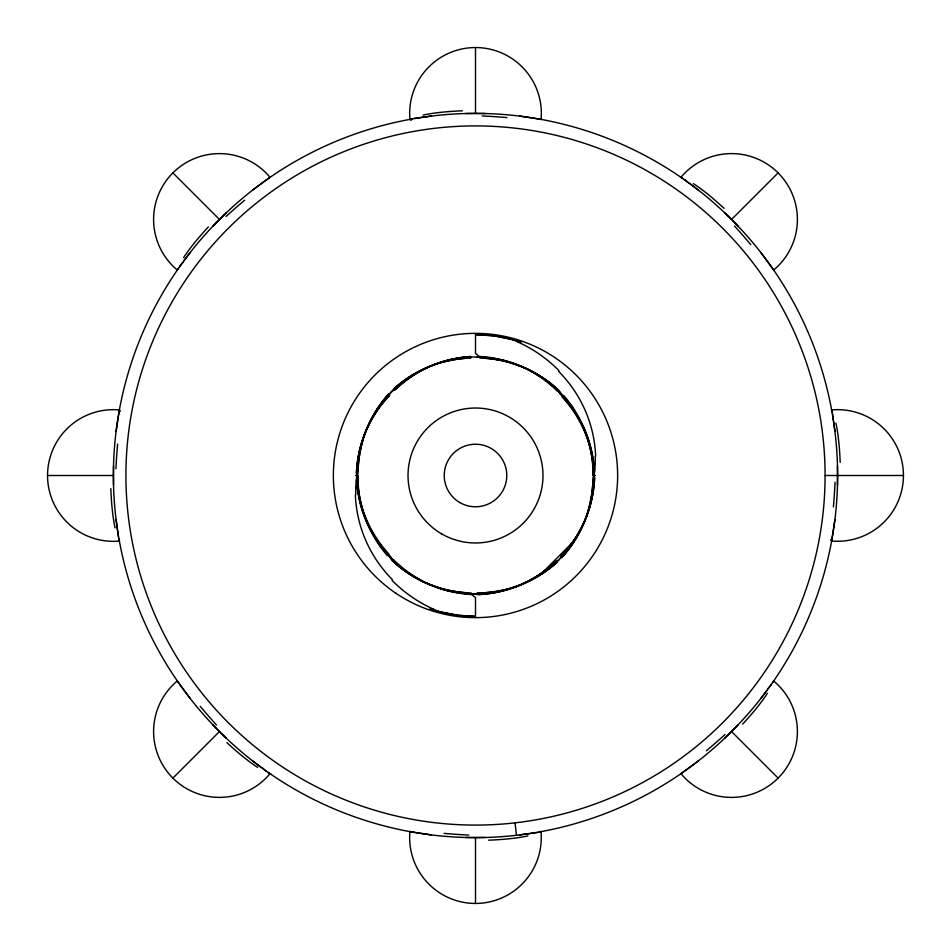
<?xml version="1.0" encoding="UTF-8"?>
<svg xmlns="http://www.w3.org/2000/svg" width="951" height="951" viewBox="0 0 951 951"><rect width="100%" height="100%" fill="white"/><g stroke="black" fill="none" stroke-linecap="round" stroke-linejoin="round"><path stroke-width="1.43" d="M356.994 475.322C356.946 492.773 360.845 510.223 368.287 526.01M582.713 424.99C590.286 441.05 594.185 458.834 594.006 476.594M357.017 473.17L356.352 479.886A120.932 119.707 13.5 0 0 355.817 487.292M113.526 485.212L113.526 465.788M560.246 392.656L560.555 392.977A118.506 118.506 0 0 0 356.994 475.5L356.994 474.775M594.006 476.38L594.648 471.114A120.932 119.707 13.5 0 0 595.183 463.708M594.006 476.677L593.983 478.115M357.005 473.681L357.017 472.956M837.474 485.212L837.474 465.788M355.805 487.292L355.71 494.77M595.195 463.708L595.29 456.23M116.081 431.421L119.374 409.929L120.349 411.236M834.919 519.579L831.602 541.036L830.651 539.764M252.526 190.188L270.036 177.326A65.833 65.833 0 0 0 172.892 172.892A65.833 65.833 0 0 0 177.314 270.048L178.467 268.36M772.533 682.64L773.674 680.964A65.833 65.833 0 0 1 778.108 778.108A65.833 65.833 0 0 1 680.952 773.686L698.474 760.812M831.626 541.071L831.638 540.988A65.833 65.833 0 0 0 903.45 475.5A65.833 65.833 0 0 0 831.626 409.929L831.4 410.226M183.805 260.907L190.188 252.526M767.195 690.093L760.812 698.474M119.469 540.929L119.374 541.071A65.833 65.833 0 0 1 47.55 475.5A65.833 65.833 0 0 1 119.374 409.929M388.674 394.843L391.443 391.955M562.326 556.157L557.215 561.328M212.679 226.409L226.409 212.679M738.321 724.591L724.591 738.321M390.932 392.478L393.001 390.421M268.36 772.533L270.036 773.674A65.833 65.833 0 0 1 172.892 778.108L219.443 731.557L212.679 724.591M738.321 226.409L731.557 219.443L778.108 172.892A65.833 65.833 0 0 0 680.952 177.314L682.64 178.467M540.346 574.689L574.689 540.346M391.955 391.443L394.843 388.674M558.915 559.687L558.13 560.448M557.345 561.209L556.157 562.326M411.224 120.337L409.94 119.386A65.833 65.833 0 0 1 475.5 47.55A65.833 65.833 0 0 1 541.071 119.374L540.774 119.6M540.774 831.4L540.988 831.638A65.833 65.833 0 0 1 475.5 903.45A65.833 65.833 0 0 1 409.929 831.626L410.333 831.329M409.929 119.374L411.938 118.994M540.988 831.638L539.062 832.006M420.984 117.508L431.421 116.081M530.016 833.492L519.579 834.919M465.788 113.526L485.212 113.526M478.412 593.971L470.412 593.899M485.212 837.474L465.788 837.474M47.55 475.5L113.383 475.5M355.591 475.5L357.612 475.5A117.888 117.888 0 0 0 388.686 555.253L392.513 559.224L391.598 558.701M595.409 475.5L593.388 475.5A117.888 117.888 0 0 0 562.314 395.747L558.487 391.776L560.555 392.977M825.088 475.5A349.588 349.588 0 0 1 300.706 778.251A349.588 349.588 0 0 1 300.706 172.749A349.588 349.588 0 0 1 825.088 475.5L903.45 475.5M480.065 357.077L475.5 353.368L475.5 334.574L492.749 335.632L510.259 338.925M470.935 593.923L475.5 597.632L475.5 616.426L458.251 615.368L440.741 612.075M475.5 334.574L495.97 336.06L515.287 340.303M475.5 616.426L457.181 615.238L438.126 611.386M474.775 594.006L473.313 593.995M476.95 357.005L481.61 357.148M478.222 357.017L479.863 357.077M472.588 593.971L471.137 593.923M470.555 593.911L469.39 593.852M481.313 357.136L482.228 357.184M469.687 593.864L468.237 593.781M481.991 357.172L504.648 360.631L526.01 368.287M467.868 593.769L445.472 590.143L424.99 582.713M519.579 116.081L540.988 119.362M431.421 834.919L410.012 831.638M760.812 252.526L773.674 270.036A65.833 65.833 0 0 0 778.108 172.892M172.892 778.108A65.833 65.833 0 0 1 177.314 680.952L190.188 698.474M510.437 338.972L511.127 339.15M440.563 612.028L439.873 611.85M511.293 339.186L512.327 339.471M439.707 611.814L438.673 611.529M513.207 339.709L512.506 339.519L517.855 341.825M437.103 611.101L434.999 610.494M513.92 339.911L521.136 342.158M436.045 610.792L438.494 611.481L433.145 609.175M435.011 610.494L429.864 608.842M517.035 340.827L518.057 341.147M432.943 609.853L433.965 610.173M526.83 368.679L544.031 378.819L558.915 391.313M424.17 582.321L406.969 572.181L392.085 559.687M390.754 558.344L390.445 558.023A118.506 118.506 0 0 0 594.006 475.5M690.093 183.805L698.474 190.188M260.907 767.195L252.526 760.812M555.087 387.687L556.157 388.674M395.913 563.313L394.843 562.326M724.591 212.679L731.557 219.443M226.409 738.321L219.443 731.557M557.215 389.672L559.461 391.86M393.785 561.328L391.539 559.14M558.653 391.063L571.658 406.22L582.321 424.17M392.347 559.937L379.342 544.78L368.679 526.83M559.164 391.574L560.091 392.501M172.892 172.892L219.443 219.443M731.557 731.557L778.108 778.108M391.836 559.426L390.909 558.499M559.77 392.181L561.827 394.308M391.23 558.819L389.173 556.692M562.326 394.843L563.313 395.913M388.674 556.157L387.687 555.087M831.626 409.929L832.006 411.938M119.362 540.988L118.994 539.062M833.492 420.984L834.919 431.421M117.508 530.016L116.081 519.579M515.038 822.841L516.452 835.287M357.053 479.316L357.017 478.222M593.959 471.862L593.971 472.588M357.005 477.14L356.994 476.047M593.995 474.05L594.006 474.775M475.5 47.55L475.5 113.383M475.5 837.617L475.5 903.45M115.083 527.829A65.714 10.913 89.8 0 1 110.815 488.624M118.019 531.347A67.141 1.747 83.7 0 1 118.34 536.899M527.829 835.917A65.714 10.913 -0.2 0 1 488.624 840.185M531.347 832.981A67.141 1.747 -6.3 0 1 536.899 832.66M468.807 835.073A65.714 5.837 2.3 0 1 444.081 833.385M767.362 693.35A65.714 10.913 -45.2 0 1 742.648 724.091M767.778 688.786A67.141 1.747 -51.3 0 1 771.475 684.637M725.031 734.493A65.714 5.837 -42.7 0 1 706.343 750.779M115.927 468.807A65.714 5.837 -87.7 0 1 117.615 444.081M257.65 767.362A65.714 10.913 44.8 0 1 226.909 742.648M262.214 767.778A67.141 1.747 38.7 0 1 266.363 771.475M216.507 725.031A65.714 5.837 47.3 0 1 200.221 706.343M563.765 395.509A125.77 122.085 -41.7 0 1 593.02 475.524M562.1 396.983A125.187 121.478 -0.4 0 1 593.46 466.43M593.816 470.947A125.187 121.478 -0.4 0 1 593.995 475.488M479.803 358.063A125.77 122.085 -46.2 0 1 558.677 390.231M394.451 390.397A125.77 122.085 88.2 0 1 470.745 356.518M357.992 474.074A125.77 122.085 42.4 0 1 388.222 394.439M555.503 561.589A125.77 122.085 88.8 0 1 476.974 594.613M592.948 480.172A125.77 122.085 43.2 0 1 561.779 557.631M559.604 393.417A125.77 122.085 -2.6 0 1 594.541 471.102M482.704 358.075A125.77 122.085 -48.3 0 1 555.42 387.307M594.577 478.436A125.77 122.085 1.8 0 1 560.603 556.549M556.561 562.778A125.77 122.085 47.5 0 1 476.926 593.008M356.387 474.026A125.77 122.085 1.1 0 1 389.411 395.497M393.369 389.221A125.77 122.085 46.8 0 1 470.828 358.051M479.898 356.459A125.77 122.085 -87.5 0 1 557.583 391.408M388.9 554.017A125.187 121.478 -0.4 0 1 357.54 484.57M357.184 480.053A125.187 121.478 -0.4 0 1 357.005 475.512M392.323 579.563A128.754 127.493 6.2 0 1 355.353 494.782M433.216 609.032A138.133 137.027 -37.6 0 1 392.062 580.372M387.235 555.491A125.77 122.085 -41.7 0 1 357.98 475.476M558.677 371.437A128.754 127.493 6.2 0 1 595.647 456.218M517.784 341.968A138.133 137.027 -37.6 0 1 558.938 370.628M471.197 592.937A125.77 122.085 -46.2 0 1 392.323 560.769M556.549 560.603A125.77 122.085 88.2 0 1 478.436 594.577M593.008 476.926A125.77 122.085 42.4 0 1 562.778 556.561M594.613 476.974A125.77 122.085 1.1 0 1 561.589 555.503M557.631 561.779A125.77 122.085 46.8 0 1 478.365 592.984M471.102 594.541A125.77 122.085 -87.5 0 1 393.417 559.592M395.497 389.411A125.77 122.085 88.8 0 1 470.376 356.566M358.051 470.828A125.77 122.085 43.2 0 1 388.614 394.047M391.396 557.583A125.77 122.085 -2.6 0 1 356.459 479.898M468.296 592.925A125.77 122.085 -48.3 0 1 395.58 563.693M356.423 472.564A125.77 122.085 1.8 0 1 389.779 395.105M394.439 388.222A125.77 122.085 47.5 0 1 470.472 358.051M835.917 423.171A65.714 10.913 89.8 0 1 840.185 462.376M832.981 419.653A67.141 1.747 83.7 0 1 832.66 414.101M835.073 482.193A65.714 5.837 -87.7 0 1 833.385 506.919M693.35 183.638A65.714 10.913 44.8 0 1 724.091 208.352M688.786 183.222A67.141 1.747 38.7 0 1 684.637 179.525M734.493 225.969A65.714 5.837 47.3 0 1 750.779 244.657M423.171 115.083A65.714 10.913 -0.2 0 1 462.376 110.815M419.653 118.019A67.141 1.747 -6.3 0 1 414.101 118.34M482.193 115.927A65.714 5.837 2.3 0 1 506.919 117.615M183.638 257.65A65.714 10.913 -45.2 0 1 208.352 226.909M183.222 262.214A67.141 1.747 -51.3 0 1 179.525 266.363M225.969 216.507A65.714 5.837 -42.7 0 1 244.657 200.221M459.868 502.58A31.276 31.276 0 0 0 506.776 475.5A31.276 31.276 0 0 0 459.868 448.42A31.276 31.276 0 0 0 459.868 502.58M270.94 774.304A362.117 362.117 0 0 0 836.547 503.245A362.117 362.117 0 0 0 319.013 148.95A362.117 362.117 0 0 0 270.94 774.304M441.763 533.939A67.485 67.485 0 0 0 542.985 475.5A67.485 67.485 0 0 0 441.763 417.061A67.485 67.485 0 0 0 441.763 533.939M396.032 593.353A142.139 142.139 0 0 0 617.294 485.39A142.139 142.139 0 0 0 413.162 347.757A142.139 142.139 0 0 0 396.032 593.353"/></g></svg>
